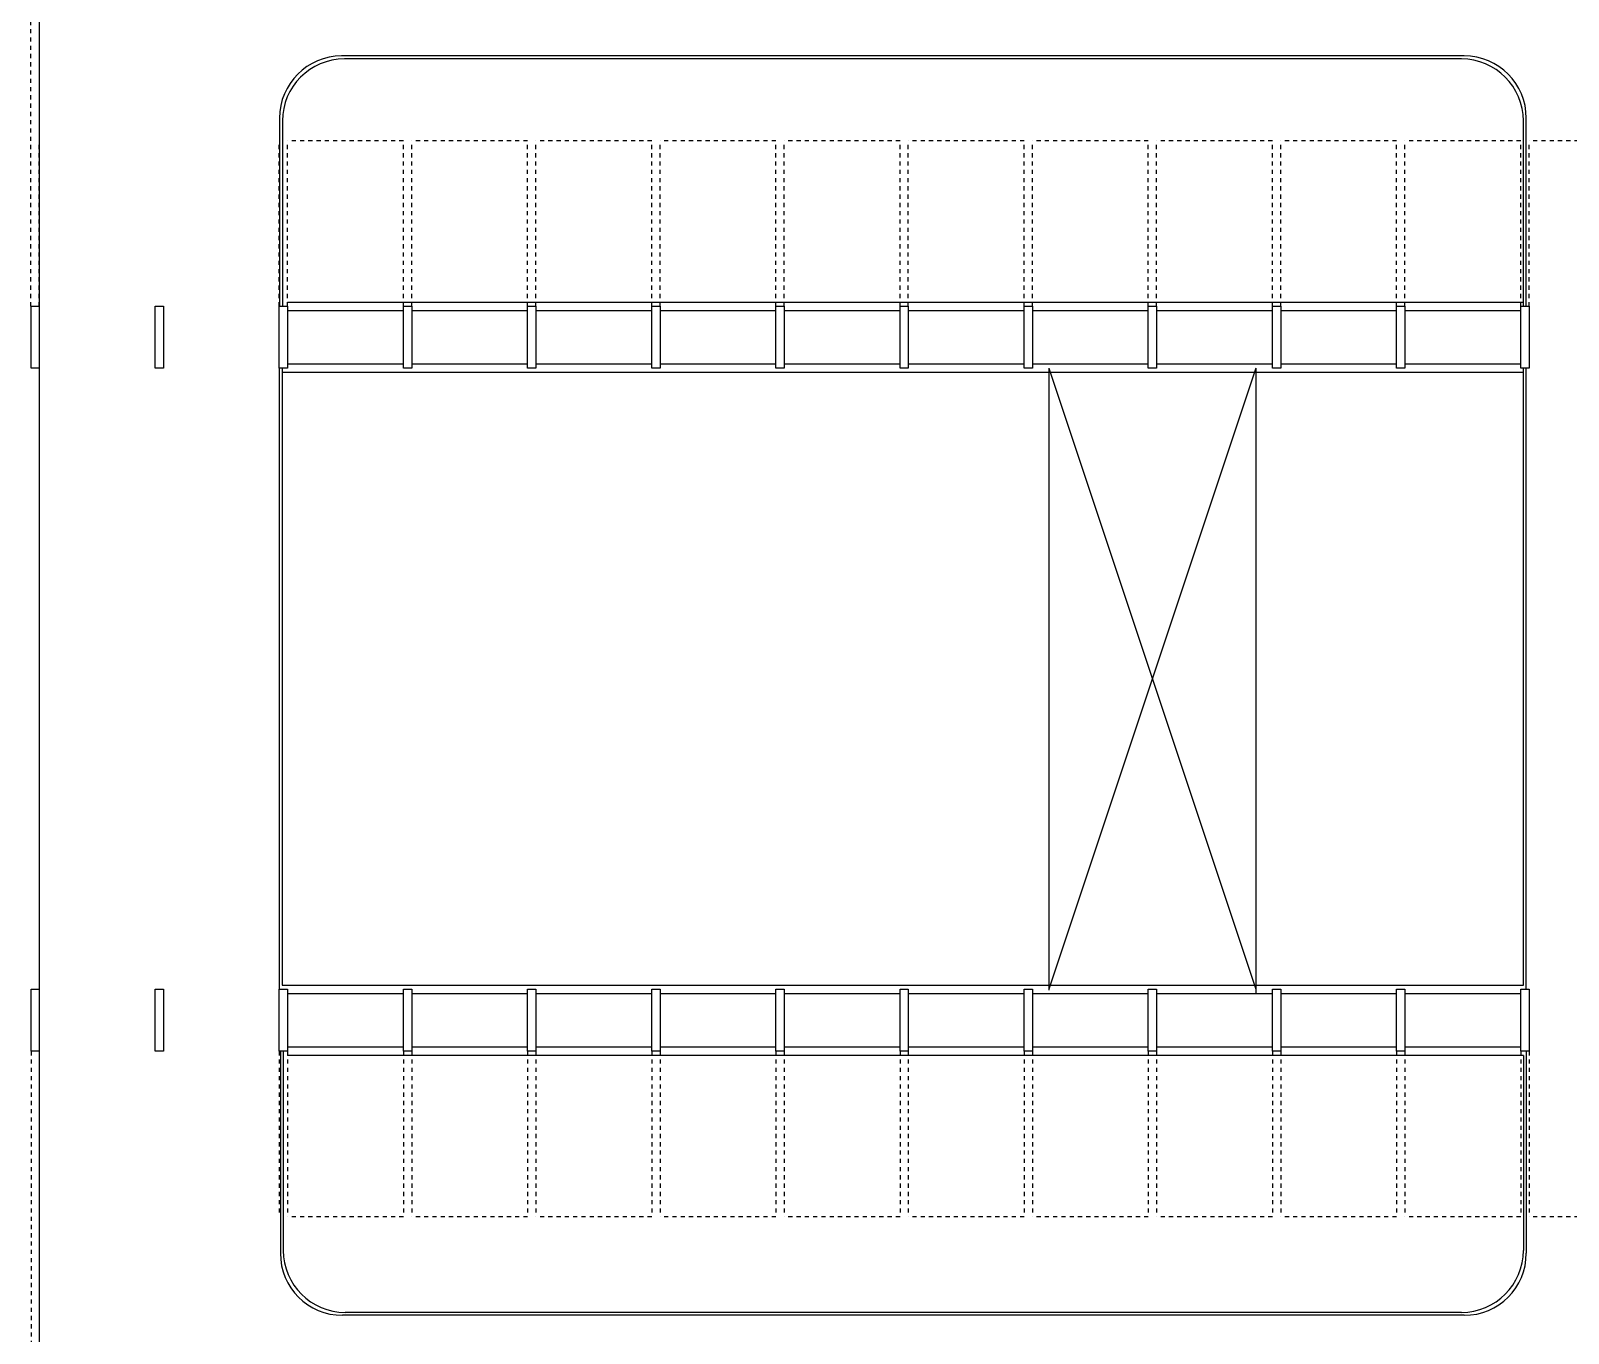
# Model space of a CAD drawing. Extents: x -250 to -5, y 354 to 449.
# Drawn here: x -242.7 to -205.55, y 388.08 to 419.57 of the extents above; entities that cross this region are included whole.
import ezdxf

# ---------------------------------------------------------------- set-up
doc = ezdxf.new("R2010")
doc.units = 0
doc.header["$LTSCALE"] = 0.02
doc.header["$MEASUREMENT"] = 0
doc.linetypes.add('HIDDEN2', pattern=[0.1875, 0.125, -0.0625])
for name, color, linetype in [('ESTR', 3, 'CONTINUOUS'), ('PISO', 1, 'CONTINUOUS'), ('PROJ', 1, 'HIDDEN2')]:
    doc.layers.add(name, color=color, linetype=linetype)

msp = doc.modelspace()

# ---------------------------------------------------------------- linework, layer by layer
at = {"layer": 'ESTR'}
for points in [[(-242.496, 412.912), (-242.496, 411.412), (-242.696, 411.412), (-242.696, 412.912)], [(-239.496, 412.912), (-239.496, 411.412), (-239.696, 411.412), (-239.696, 412.912)], [(-236.496, 412.912), (-236.496, 411.412), (-236.696, 411.412), (-236.696, 412.912)], [(-233.496, 412.912), (-233.496, 411.412), (-233.696, 411.412), (-233.696, 412.912)], [(-230.496, 412.912), (-230.496, 411.412), (-230.696, 411.412), (-230.696, 412.912)], [(-227.496, 412.912), (-227.496, 411.412), (-227.696, 411.412), (-227.696, 412.912)], [(-224.496, 412.912), (-224.496, 411.412), (-224.696, 411.412), (-224.696, 412.912)], [(-221.496, 412.912), (-221.496, 411.412), (-221.696, 411.412), (-221.696, 412.912)], [(-218.496, 412.912), (-218.496, 411.412), (-218.696, 411.412), (-218.696, 412.912)], [(-215.496, 412.912), (-215.496, 411.412), (-215.696, 411.412), (-215.696, 412.912)], [(-212.496, 412.912), (-212.496, 411.412), (-212.696, 411.412), (-212.696, 412.912)], [(-209.496, 412.912), (-209.496, 411.412), (-209.696, 411.412), (-209.696, 412.912)], [(-206.496, 412.912), (-206.496, 411.412), (-206.696, 411.412), (-206.696, 412.912)], [(-242.496, 396.402), (-242.496, 394.902), (-242.696, 394.902), (-242.696, 396.402)], [(-239.496, 396.402), (-239.496, 394.902), (-239.696, 394.902), (-239.696, 396.402)], [(-236.496, 396.402), (-236.496, 394.902), (-236.696, 394.902), (-236.696, 396.402)], [(-233.496, 396.402), (-233.496, 394.902), (-233.696, 394.902), (-233.696, 396.402)], [(-230.496, 396.402), (-230.496, 394.902), (-230.696, 394.902), (-230.696, 396.402)], [(-227.496, 396.402), (-227.496, 394.902), (-227.696, 394.902), (-227.696, 396.402)], [(-224.496, 396.402), (-224.496, 394.902), (-224.696, 394.902), (-224.696, 396.402)], [(-221.496, 396.402), (-221.496, 394.902), (-221.696, 394.902), (-221.696, 396.402)], [(-218.496, 396.402), (-218.496, 394.902), (-218.696, 394.902), (-218.696, 396.402)], [(-215.496, 396.402), (-215.496, 394.902), (-215.696, 394.902), (-215.696, 396.402)], [(-212.496, 396.402), (-212.496, 394.902), (-212.696, 394.902), (-212.696, 396.402)], [(-209.496, 396.402), (-209.496, 394.902), (-209.696, 394.902), (-209.696, 396.402)], [(-206.496, 396.402), (-206.496, 394.902), (-206.696, 394.902), (-206.696, 396.402)]]:
    msp.add_lwpolyline(points, close=True, dxfattribs=at)
at = {"layer": 'PISO'}
for p, q in [((-242.496, 437.903), (-242.496, 362.461)), ((-208.061, 418.963), (-235.191, 418.963)), ((-208.131, 418.893), (-235.121, 418.893)), ((-236.691, 417.463), (-236.691, 412.912)), ((-236.621, 417.393), (-236.621, 412.912)), ((-206.631, 412.912), (-206.631, 417.393)), ((-206.561, 412.912), (-206.561, 417.463)), ((-236.696, 411.412), (-236.696, 396.402)), ((-236.626, 411.412), (-236.626, 396.502)), ((-218.096, 411.412), (-213.096, 396.402)), ((-213.096, 411.412), (-218.096, 396.402)), ((-218.096, 411.412), (-218.096, 396.379)), ((-213.096, 411.412), (-213.096, 396.3)), ((-206.631, 396.502), (-206.631, 411.412)), ((-206.561, 396.402), (-206.561, 411.412)), ((-236.671, 394.902), (-236.671, 390.018)), ((-236.601, 394.902), (-236.601, 390.088)), ((-206.631, 394.802), (-206.631, 390.088)), ((-206.561, 394.902), (-206.561, 390.018)), ((-208.061, 388.518), (-235.171, 388.518)), ((-208.131, 388.588), (-235.101, 388.588))]:
    msp.add_line(p, q, dxfattribs=at)
at = {"layer": 'PISO', "color": 1}
for p, q in [((-236.496, 413.012), (-206.631, 413.012)), ((-236.496, 412.812), (-233.696, 412.812)), ((-233.496, 412.812), (-230.696, 412.812)), ((-230.496, 412.812), (-227.696, 412.812)), ((-227.496, 412.812), (-224.696, 412.812)), ((-224.496, 412.812), (-221.696, 412.812)), ((-221.496, 412.812), (-218.696, 412.812)), ((-218.496, 412.812), (-215.696, 412.812)), ((-215.496, 412.812), (-212.696, 412.812)), ((-212.496, 412.812), (-209.696, 412.812)), ((-209.496, 412.812), (-206.696, 412.812)), ((-206.631, 411.312), (-236.626, 411.312)), ((-233.696, 411.512), (-236.496, 411.512)), ((-230.696, 411.512), (-233.496, 411.512)), ((-227.696, 411.512), (-230.496, 411.512)), ((-224.696, 411.512), (-227.496, 411.512)), ((-221.696, 411.512), (-224.496, 411.512)), ((-218.696, 411.512), (-221.496, 411.512)), ((-215.696, 411.512), (-218.496, 411.512)), ((-212.696, 411.512), (-215.496, 411.512)), ((-209.696, 411.512), (-212.496, 411.512)), ((-206.696, 411.512), (-209.496, 411.512)), ((-236.626, 396.502), (-206.631, 396.502)), ((-236.496, 396.302), (-233.696, 396.302)), ((-233.496, 396.302), (-230.696, 396.302)), ((-230.496, 396.302), (-227.696, 396.302)), ((-227.496, 396.302), (-224.696, 396.302)), ((-224.496, 396.302), (-221.696, 396.302)), ((-221.496, 396.302), (-218.696, 396.302)), ((-218.496, 396.302), (-215.696, 396.302)), ((-215.496, 396.302), (-212.696, 396.302)), ((-212.496, 396.302), (-209.696, 396.302)), ((-209.496, 396.302), (-206.696, 396.302)), ((-233.696, 395.002), (-236.496, 395.002)), ((-230.696, 395.002), (-233.496, 395.002)), ((-227.696, 395.002), (-230.496, 395.002)), ((-224.696, 395.002), (-227.496, 395.002)), ((-221.696, 395.002), (-224.496, 395.002)), ((-218.696, 395.002), (-221.496, 395.002)), ((-215.696, 395.002), (-218.496, 395.002)), ((-212.696, 395.002), (-215.496, 395.002)), ((-209.696, 395.002), (-212.496, 395.002)), ((-206.696, 395.002), (-209.496, 395.002)), ((-206.631, 394.802), (-236.496, 394.802))]:
    msp.add_line(p, q, dxfattribs=at)
at = {"layer": 'PISO'}
for centre, start, end in [((-235.191, 417.463), 90, 180), ((-235.121, 417.393), 90, 180), ((-208.131, 417.393), 0, 90), ((-208.061, 417.463), 0, 90), ((-235.171, 390.018), 180, 270), ((-235.101, 390.088), 180, 270), ((-208.131, 390.088), 270, 0), ((-208.061, 390.018), 270, 0)]:
    msp.add_arc(centre, 1.5, start, end, dxfattribs=at)
at = {"layer": 'PROJ'}
for p, q in [((-242.703, 412.912), (-242.703, 437.9)), ((-242.496, 412.912), (-242.496, 416.912)), ((-236.696, 412.912), (-236.696, 416.912)), ((-233.696, 416.912), (-236.496, 416.912)), ((-236.496, 412.912), (-236.496, 416.912)), ((-233.696, 412.912), (-233.696, 416.912)), ((-233.496, 412.912), (-233.496, 416.912)), ((-230.696, 416.912), (-233.496, 416.912)), ((-230.696, 412.912), (-230.696, 416.912)), ((-227.696, 416.912), (-230.496, 416.912)), ((-230.496, 412.912), (-230.496, 416.912)), ((-227.696, 412.912), (-227.696, 416.912)), ((-227.496, 412.912), (-227.496, 416.912)), ((-224.696, 416.912), (-227.496, 416.912)), ((-224.696, 412.912), (-224.696, 416.912)), ((-221.696, 416.912), (-224.496, 416.912)), ((-224.496, 412.912), (-224.496, 416.912)), ((-221.696, 412.912), (-221.696, 416.912)), ((-221.496, 412.912), (-221.496, 416.912)), ((-218.696, 416.912), (-221.496, 416.912)), ((-218.696, 412.912), (-218.696, 416.912)), ((-215.696, 416.912), (-218.496, 416.912)), ((-218.496, 412.912), (-218.496, 416.912)), ((-215.696, 412.912), (-215.696, 416.912)), ((-215.496, 412.912), (-215.496, 416.912)), ((-212.696, 416.912), (-215.496, 416.912)), ((-212.696, 412.912), (-212.696, 416.912)), ((-209.696, 416.912), (-212.496, 416.912)), ((-212.496, 412.912), (-212.496, 416.912)), ((-209.696, 412.912), (-209.696, 416.912)), ((-209.496, 412.912), (-209.496, 416.912)), ((-206.696, 416.912), (-209.496, 416.912)), ((-206.696, 412.912), (-206.696, 416.912)), ((-203.696, 416.912), (-206.496, 416.912)), ((-206.496, 412.912), (-206.496, 416.912)), ((-242.696, 394.902), (-242.696, 366.897)), ((-242.496, 394.902), (-242.496, 390.902)), ((-236.696, 394.902), (-236.696, 390.902)), ((-236.496, 394.902), (-236.496, 390.902)), ((-233.696, 394.902), (-233.696, 390.902)), ((-233.496, 394.902), (-233.496, 390.902)), ((-230.696, 394.902), (-230.696, 390.902)), ((-230.496, 394.902), (-230.496, 390.902)), ((-227.696, 394.902), (-227.696, 390.902)), ((-227.496, 394.902), (-227.496, 390.902)), ((-224.696, 394.902), (-224.696, 390.902)), ((-224.496, 394.902), (-224.496, 390.902)), ((-221.696, 394.902), (-221.696, 390.902)), ((-221.496, 394.902), (-221.496, 390.902)), ((-218.696, 394.902), (-218.696, 390.902)), ((-218.496, 394.902), (-218.496, 390.902)), ((-215.696, 394.902), (-215.696, 390.902)), ((-215.496, 394.902), (-215.496, 390.902)), ((-212.696, 394.902), (-212.696, 390.902)), ((-212.496, 394.902), (-212.496, 390.902)), ((-209.696, 394.902), (-209.696, 390.902)), ((-209.496, 394.902), (-209.496, 390.902)), ((-206.696, 394.902), (-206.696, 390.902)), ((-206.496, 394.902), (-206.496, 390.902)), ((-233.696, 390.902), (-236.496, 390.902)), ((-230.696, 390.902), (-233.496, 390.902)), ((-227.696, 390.902), (-230.496, 390.902)), ((-224.696, 390.902), (-227.496, 390.902)), ((-221.696, 390.902), (-224.496, 390.902)), ((-218.696, 390.902), (-221.496, 390.902)), ((-215.696, 390.902), (-218.496, 390.902)), ((-212.696, 390.902), (-215.496, 390.902)), ((-209.696, 390.902), (-212.496, 390.902)), ((-206.696, 390.902), (-209.496, 390.902)), ((-203.696, 390.902), (-206.496, 390.902))]:
    msp.add_line(p, q, dxfattribs=at)

doc.saveas('drawing.dxf')
